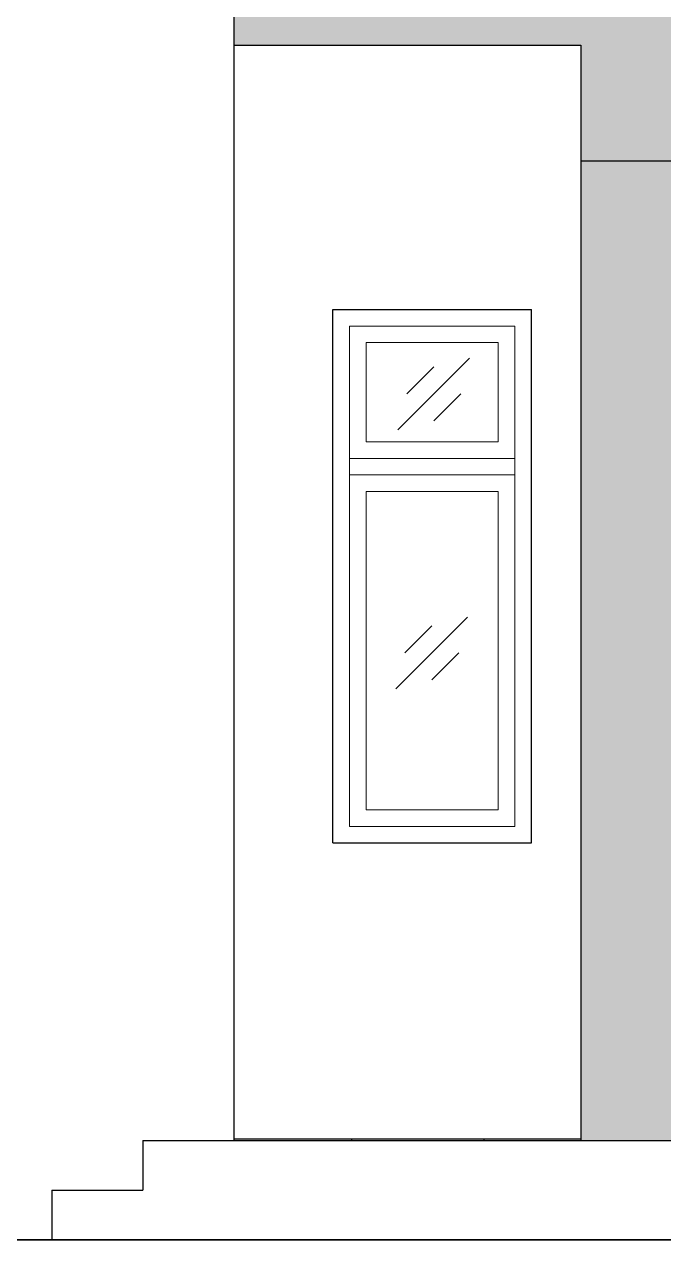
# Model space of a CAD drawing. Header units: inches. Extents: x -6800 to 96653, y -25814 to 17379.
# Drawn here: x 78811.2 to 78888.5, y -17416.8 to -17269.8 of the extents above; entities that cross this region are included whole.
import ezdxf

# ---------------------------------------------------------------- set-up
doc = ezdxf.new("R2010")
doc.units = ezdxf.units.IN
doc.header["$MEASUREMENT"] = 0
for name, color, linetype, lineweight in [('Door ele', 20, 'Continuous', 15), ('ele front', 30, 'Continuous', 30), ('Ground level', 210, 'Continuous', 35), ('Opening elevation', 130, 'Continuous', 9), ('Wall', 90, 'Continuous', 30), ('Win ele', 211, 'Continuous', 15)]:
    doc.layers.add(name, color=color, linetype=linetype, lineweight=lineweight)

msp = doc.modelspace()

# ---------------------------------------------------------------- hatches: boundary and pattern name
at = {"layer": 'Win ele', "transparency": 33554559}
h = msp.add_hatch(color=256, dxfattribs=at)
h.dxf.hatch_style = 1
h.paths.add_polyline_path([(79495.03, -17231.33), (79333.03, -17231.33), (79333.03, -17237.83), (79337.53, -17237.83), (79337.53, -17237.33), (79490.53, -17237.33), (79490.53, -17237.83), (79495.03, -17237.83)])
h.paths.add_polyline_path([(79330.03, -17231.33), (79228.03, -17231.33), (79228.03, -17237.83), (79232.53, -17237.83), (79232.53, -17237.33), (79325.53, -17237.33), (79325.53, -17237.83), (79330.03, -17237.83)])
h.paths.add_polyline_path([(79225.03, -17231.33), (79193.53, -17231.33), (79193.53, -17237.33), (79220.53, -17237.33), (79220.53, -17237.83), (79225.03, -17237.83)])
h.paths.add_polyline_path([(79145.53, -17231.33), (79120.03, -17231.33), (79120.03, -17237.83), (79124.53, -17237.83), (79124.53, -17237.33), (79145.53, -17237.33)])
h.paths.add_polyline_path([(79117.03, -17231.33), (79012.03, -17231.33), (79012.03, -17237.83), (79016.53, -17237.83), (79016.53, -17237.33), (79112.53, -17237.33), (79112.53, -17237.83), (79117.03, -17237.83)])
h.paths.add_polyline_path([(79009.03, -17231.33), (78886.03, -17231.33), (78886.03, -17237.83), (78890.53, -17237.83), (78890.53, -17237.33), (79004.53, -17237.33), (79004.53, -17237.83), (79009.03, -17237.83)])
h.paths.add_polyline_path([(78883.03, -17231.33), (78878.53, -17231.33), (78878.53, -17237.83), (78883.03, -17237.83)])
h.paths.add_polyline_path([(78890.53, -17239.33), (78886.03, -17239.33), (78886.03, -17267.33), (78890.53, -17267.33)])
h.paths.add_polyline_path([(78883.03, -17239.33), (78878.53, -17239.33), (78878.53, -17267.33), (78883.03, -17267.33)])
h.paths.add_polyline_path([(79009.03, -17239.33), (79004.53, -17239.33), (79004.53, -17267.33), (79009.03, -17267.33)])
h.paths.add_polyline_path([(79016.53, -17239.33), (79012.03, -17239.33), (79012.03, -17267.33), (79016.53, -17267.33)])
h.paths.add_polyline_path([(79124.53, -17239.33), (79120.03, -17239.33), (79120.03, -17267.33), (79124.53, -17267.33)])
h.paths.add_polyline_path([(79117.03, -17239.33), (79112.53, -17239.33), (79112.53, -17267.33), (79117.03, -17267.33)])
h.paths.add_polyline_path([(79225.03, -17239.33), (79220.53, -17239.33), (79220.53, -17267.33), (79225.03, -17267.33)])
h.paths.add_polyline_path([(79232.53, -17239.33), (79228.03, -17239.33), (79228.03, -17267.33), (79232.53, -17267.33)])
h.paths.add_polyline_path([(79337.53, -17239.33), (79333.03, -17239.33), (79333.03, -17267.33), (79337.53, -17267.33)])
h.paths.add_polyline_path([(79330.03, -17239.33), (79325.53, -17239.33), (79325.53, -17267.33), (79330.03, -17267.33)])
h.paths.add_polyline_path([(79337.53, -17272.33), (79595.53, -17272.33), (79595.53, -17286.33), (79607.53, -17286.33), (79607.53, -17272.33), (79703.53, -17272.33), (79703.53, -17286.33), (79715.53, -17286.33), (79715.53, -17272.33), (79856.53, -17272.33), (79856.53, -17286.33), (79868.53, -17286.33), (79868.53, -17272.33), (80009.53, -17272.33), (80009.53, -17286.33), (80021.53, -17286.33), (80021.53, -17272.33), (80063.53, -17272.33), (80063.53, -17267.33), (78836.53, -17267.33), (78836.53, -17272.33), (78878.53, -17272.33), (78878.53, -17286.33), (78890.53, -17286.33), (78890.53, -17272.33), (79004.53, -17272.33), (79004.53, -17286.33), (79016.53, -17286.33), (79016.53, -17272.33), (79112.53, -17272.33), (79112.53, -17286.33), (79124.53, -17286.33), (79124.53, -17272.33), (79220.53, -17272.33), (79220.53, -17286.33), (79232.53, -17286.33), (79232.53, -17272.33), (79325.53, -17272.33), (79325.53, -17286.33), (79337.53, -17286.33)])
h.paths.add_polyline_path([(79225.03, -17157.33), (79120.03, -17157.33), (79120.03, -17166.33), (79225.03, -17166.33)])
h.paths.add_polyline_path([(79330.03, -17157.33), (79228.03, -17157.33), (79228.03, -17166.33), (79330.03, -17166.33)])
h.paths.add_polyline_path([(79117.03, -17157.33), (79012.03, -17157.33), (79012.03, -17166.33), (79117.03, -17166.33)])
h.paths.add_polyline_path([(79009.03, -17157.33), (78917.53, -17157.33), (78886.03, -17157.33), (78886.03, -17166.33), (79009.03, -17166.33)])
h.paths.add_polyline_path([(78883.03, -17157.33), (78878.53, -17157.33), (78878.53, -17160.33), (78836.53, -17160.33), (78836.53, -17166.33), (78883.03, -17166.33)])
h.paths.add_polyline_path([(79495.03, -17157.33), (79333.03, -17157.33), (79333.03, -17166.33), (79495.03, -17166.33)])
h.paths.add_polyline_path([(79600.03, -17157.33), (79498.03, -17157.33), (79498.03, -17166.33), (79600.03, -17166.33)])
h.paths.add_polyline_path([(79708.03, -17157.33), (79603.03, -17157.33), (79603.03, -17166.33), (79708.03, -17166.33)])
h.paths.add_polyline_path([(79861.03, -17157.33), (79711.03, -17157.33), (79711.03, -17166.33), (79861.03, -17166.33)])
h.paths.add_polyline_path([(80014.03, -17157.33), (79864.03, -17157.33), (79864.03, -17166.33), (80014.03, -17166.33)])
h.paths.add_polyline_path([(80063.53, -17157.33), (80017.03, -17157.33), (80017.03, -17166.33), (80063.53, -17166.33)])
h.paths.add_polyline_path([(80063.53, -17231.33), (80017.03, -17231.33), (80017.03, -17237.83), (80021.53, -17237.83), (80021.53, -17237.33), (80063.53, -17237.33)])
h.paths.add_polyline_path([(80021.53, -17239.33), (80017.03, -17239.33), (80017.03, -17267.33), (80021.53, -17267.33)])
h.paths.add_polyline_path([(80014.03, -17239.33), (80009.53, -17239.33), (80009.53, -17267.33), (80014.03, -17267.33)])
h.paths.add_polyline_path([(80014.03, -17231.33), (79864.03, -17231.33), (79864.03, -17237.83), (79868.53, -17237.83), (79868.53, -17237.33), (80009.53, -17237.33), (80009.53, -17237.83), (80014.03, -17237.83)])
h.paths.add_polyline_path([(79861.03, -17231.33), (79793.53, -17231.33), (79793.53, -17237.33), (79856.53, -17237.33), (79856.53, -17237.83), (79861.03, -17237.83)])
h.paths.add_polyline_path([(79868.53, -17239.33), (79864.03, -17239.33), (79864.03, -17267.33), (79868.53, -17267.33)])
h.paths.add_polyline_path([(79861.03, -17239.33), (79856.53, -17239.33), (79856.53, -17267.33), (79861.03, -17267.33)])
h.paths.add_polyline_path([(79715.53, -17239.33), (79711.03, -17239.33), (79711.03, -17267.33), (79715.53, -17267.33)])
h.paths.add_polyline_path([(79708.03, -17239.33), (79703.53, -17239.33), (79703.53, -17267.33), (79708.03, -17267.33)])
h.paths.add_polyline_path([(79708.03, -17231.33), (79703.53, -17231.33), (79703.53, -17237.83), (79708.03, -17237.83)])
h.paths.add_polyline_path([(79745.53, -17231.33), (79711.03, -17231.33), (79711.03, -17237.83), (79715.53, -17237.83), (79715.53, -17237.33), (79745.53, -17237.33)])
h.paths.add_polyline_path([(79607.53, -17239.33), (79603.03, -17239.33), (79603.03, -17267.33), (79607.53, -17267.33)])
h.paths.add_polyline_path([(79607.53, -17231.33), (79603.03, -17231.33), (79603.03, -17237.83), (79607.53, -17237.83)])
h.paths.add_polyline_path([(79600.03, -17231.33), (79565.53, -17231.33), (79565.53, -17237.33), (79595.53, -17237.33), (79595.53, -17237.83), (79600.03, -17237.83)])
h.paths.add_polyline_path([(79600.03, -17239.33), (79595.53, -17239.33), (79595.53, -17267.33), (79600.03, -17267.33)])
h.paths.add_polyline_path([(79517.53, -17231.33), (79498.03, -17231.33), (79498.03, -17237.83), (79502.53, -17237.83), (79502.53, -17237.33), (79517.53, -17237.33)])
h.paths.add_polyline_path([(79495.03, -17239.33), (79490.53, -17239.33), (79490.53, -17267.33), (79495.03, -17267.33)])
h.paths.add_polyline_path([(79502.53, -17239.33), (79498.03, -17239.33), (79498.03, -17267.33), (79502.53, -17267.33)])
h.paths.add_polyline_path([(79502.53, -17272.33), (79490.53, -17272.33), (79490.53, -17404.83), (79502.53, -17404.83)])
h.paths.add_polyline_path([(79337.53, -17286.33), (79325.53, -17286.33), (79325.53, -17404.83), (79337.53, -17404.83)])
h.paths.add_polyline_path([(79232.53, -17286.33), (79220.53, -17286.33), (79220.53, -17404.83), (79232.53, -17404.83)])
h.paths.add_polyline_path([(79124.53, -17286.33), (79112.53, -17286.33), (79112.53, -17404.83), (79124.53, -17404.83)])
h.paths.add_polyline_path([(79016.53, -17286.33), (79004.53, -17286.33), (79004.53, -17298.33), (78890.53, -17298.33), (78890.53, -17304.33), (78891.95, -17304.33), (79002.96, -17304.33), (79004.39, -17304.33), (79004.39, -17305.75), (79004.39, -17358.57), (79004.39, -17403.49), (79004.39, -17404.83), (79016.53, -17404.83)])
h.paths.add_polyline_path([(78890.53, -17286.33), (78878.53, -17286.33), (78878.53, -17404.83), (78890.53, -17404.83)])
h.paths.add_polyline_path([(79715.53, -17286.33), (79703.53, -17286.33), (79703.53, -17404.83), (79715.53, -17404.83)])
h.paths.add_polyline_path([(79868.53, -17286.33), (79856.53, -17286.33), (79856.53, -17416.83), (79868.53, -17416.83)])
h.paths.add_polyline_path([(80021.53, -17286.33), (80009.53, -17286.33), (80009.53, -17416.83), (80021.53, -17416.83)])
h.paths.add_polyline_path([(78878.53, -17239.33), (78836.53, -17239.33), (78836.53, -17242.33), (78878.53, -17242.33)])
h.paths.add_polyline_path([(78878.53, -17236.33), (78836.53, -17236.33), (78836.53, -17237.83), (78878.53, -17237.83)])

# ---------------------------------------------------------------- linework, layer by layer
at = {"transparency": 33554687}
for p, q in [((78825.53, -17404.83), (79703.53, -17404.83)), ((78825.53, -17404.83), (78825.53, -17410.83)), ((78814.53, -17410.83), (78814.53, -17416.83)), ((78814.53, -17410.83), (78825.53, -17410.83))]:
    msp.add_line(p, q, dxfattribs=at)
at = {"layer": 'Door ele', "transparency": 33554651}
for p, q in [((78848.53, -17304.33), (78872.53, -17304.33)), ((78848.53, -17368.83), (78848.53, -17304.33)), ((78872.53, -17304.33), (78872.53, -17368.83)), ((78872.53, -17368.83), (78848.53, -17368.83))]:
    msp.add_line(p, q, dxfattribs=at)
at = {"layer": 'ele front', "transparency": 33554651}
for p, q in [((78836.53, -17267.33), (78836.53, -17404.83)), ((78836.53, -17272.33), (78878.53, -17272.33)), ((78878.53, -17272.33), (78878.53, -17404.83)), ((78878.53, -17286.33), (79109.53, -17286.33)), ((78848.53, -17304.33), (78872.53, -17304.33)), ((78848.53, -17368.83), (78848.53, -17304.33)), ((78872.53, -17368.83), (78872.53, -17304.33)), ((78848.53, -17368.83), (78872.53, -17368.83))]:
    msp.add_line(p, q, dxfattribs=at)
at = {"layer": 'Ground level', "transparency": 33554651}
msp.add_line((78721.83, -17416.83), (80128.61, -17416.83), dxfattribs=at)
at = {"layer": 'Opening elevation', "lineweight": 5, "transparency": 33554526}
for p, q in [((78856.39, -17318.87), (78865.06, -17310.2)), ((78857.46, -17314.53), (78860.72, -17311.27)), ((78860.72, -17317.8), (78863.99, -17314.53)), ((78856.14, -17350.19), (78864.82, -17341.52)), ((78857.21, -17345.86), (78860.48, -17342.59)), ((78860.48, -17349.12), (78863.75, -17345.86))]:
    msp.add_line(p, q, dxfattribs=at)
at = {"layer": 'Wall', "color": 240, "linetype": 'Continuous', "true_color": 0xed1f24, "transparency": 33554562}
for p, q in [((78836.53, -17404.63), (78878.53, -17404.63)), ((78850.82, -17404.83), (78850.82, -17404.63)), ((78866.82, -17404.83), (78866.82, -17404.63))]:
    msp.add_line(p, q, dxfattribs=at)
at = {"layer": 'Win ele', "transparency": 33554651}
for p, q in [((78850.53, -17306.33), (78870.53, -17306.33)), ((78850.53, -17366.83), (78850.53, -17306.33)), ((78870.53, -17306.33), (78870.53, -17366.83)), ((78852.53, -17308.33), (78868.53, -17308.33)), ((78852.53, -17320.33), (78852.53, -17308.33)), ((78868.53, -17308.33), (78868.53, -17320.33)), ((78852.53, -17320.33), (78868.53, -17320.33)), ((78850.53, -17322.33), (78870.53, -17322.33)), ((78850.53, -17324.33), (78870.53, -17324.33)), ((78852.53, -17326.33), (78868.53, -17326.33)), ((78852.53, -17364.83), (78852.53, -17326.33)), ((78868.53, -17326.33), (78868.53, -17364.83)), ((78868.53, -17364.83), (78852.53, -17364.83)), ((78870.53, -17366.83), (78850.53, -17366.83))]:
    msp.add_line(p, q, dxfattribs=at)

doc.saveas('drawing.dxf')
